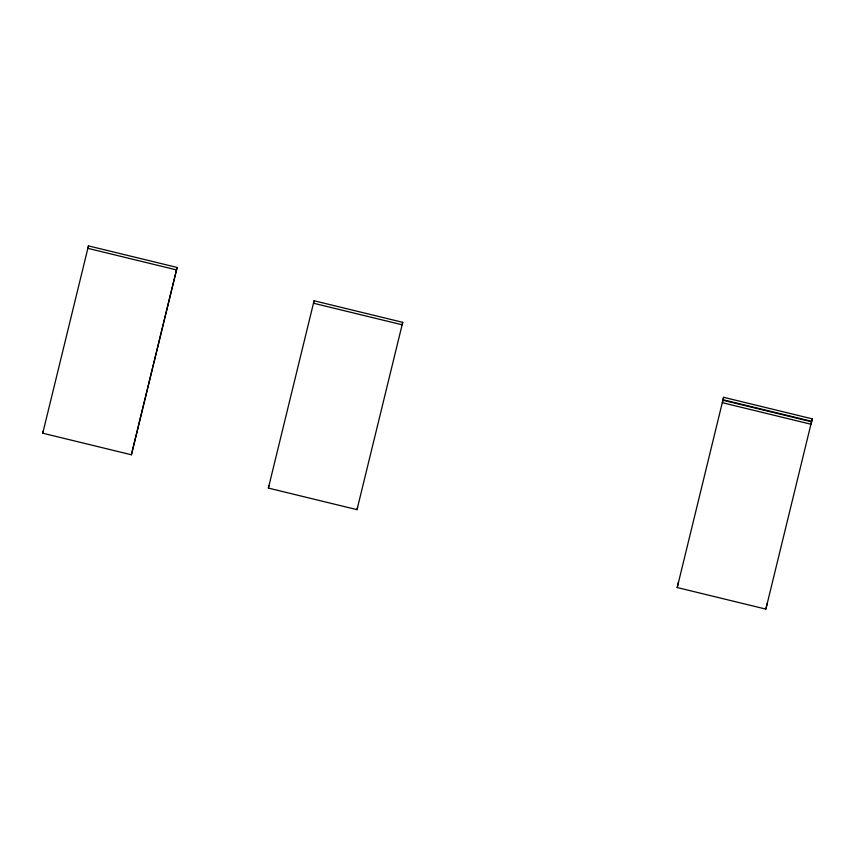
<?xml version="1.0" encoding="UTF-8"?>
<svg xmlns="http://www.w3.org/2000/svg" width="855" height="855" viewBox="0 0 855 855"><rect width="100%" height="100%" fill="white"/><g stroke="black" fill="none" stroke-linecap="round" stroke-linejoin="round"><path stroke-width="1.28" d="M42.75 433.207L88.46 245.887L177.113 267.455L131.392 454.775L42.75 433.207L43.306 430.749M88.46 245.887L87.915 248.356L176.558 269.924M131.392 454.775L177.113 267.455M268.374 488.087L314.084 300.768L402.726 322.335L357.016 509.655L268.374 488.087L268.919 485.629M314.084 300.768L313.529 303.236L402.181 324.804L402.726 322.335M357.016 509.655L357.572 507.197M677.224 587.545L723.608 397.297L812.25 418.854L765.866 609.113L677.224 587.545L677.769 585.077M677.887 584.617L678.442 582.148M723.608 397.297L723.052 399.755L811.694 421.323L812.25 418.854M765.866 609.113L766.422 606.644M766.54 606.174L767.085 603.716M722.935 400.226L722.379 402.694L811.032 424.251L811.577 421.793L722.935 400.226"/></g></svg>
